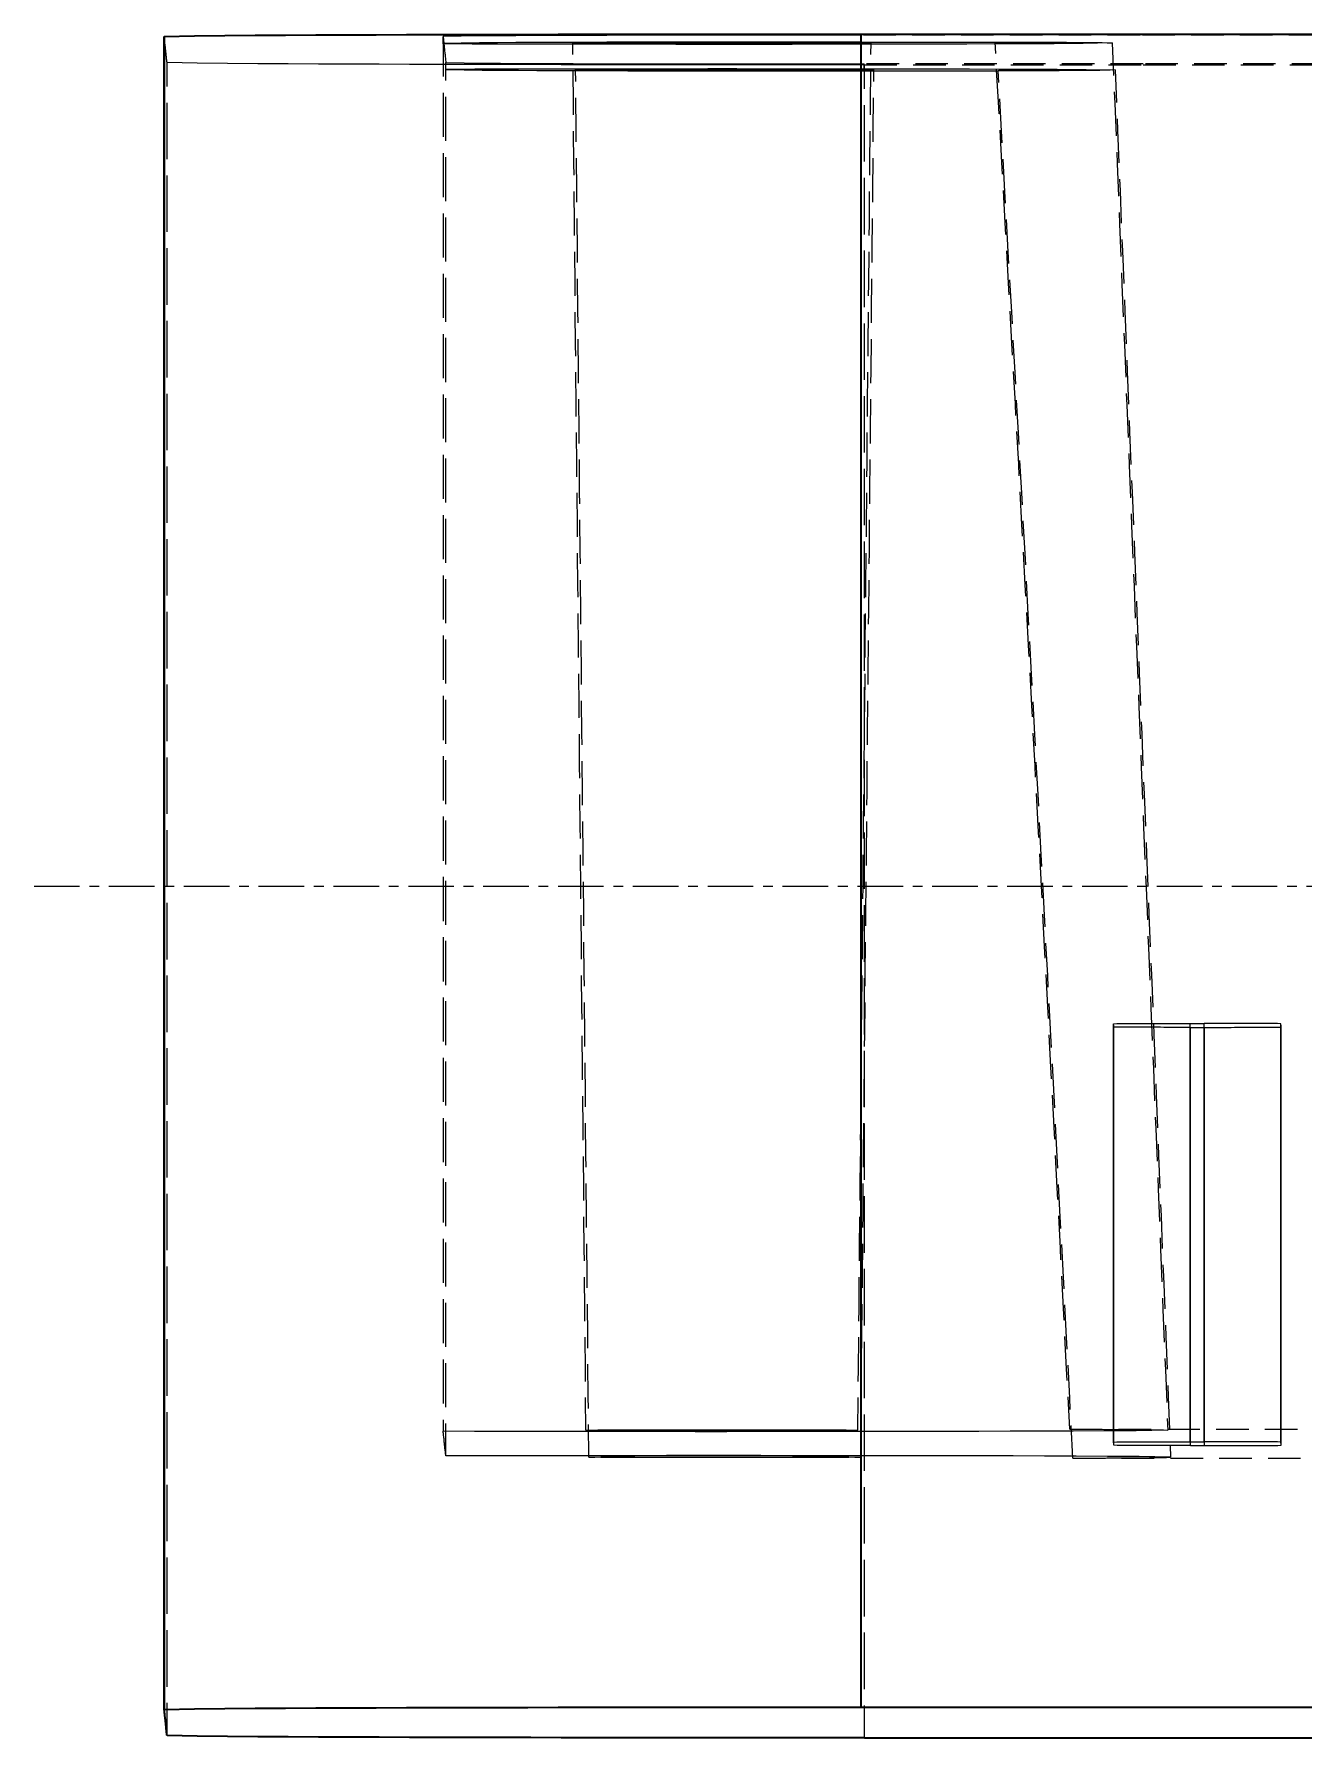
# Model space of a CAD drawing. Header units: millimetres. Extents: x 10 to 410, y 10 to 287.
# Drawn here: x 147 to 166.51, y 220.41 to 246.59 of the extents above; entities that cross this region are included whole.
import ezdxf

# ---------------------------------------------------------------- set-up
doc = ezdxf.new("R2010")
doc.units = ezdxf.units.MM
doc.linetypes.add('CENTER', pattern=[1.15, 0.7, -0.15, 0.15, -0.15])
doc.linetypes.add('DASHED', pattern=[0.75, 0.5, -0.25])
for name, color, linetype, lineweight in [('CENTER', 4, 'CENTER', 13), ('HIDDEN', 8, 'DASHED', 18), ('VISIBLE', 7, 'CONTINUOUS', 35)]:
    doc.layers.add(name, color=color, linetype=linetype, lineweight=lineweight)

msp = doc.modelspace()

# ---------------------------------------------------------------- linework, layer by layer
at = {"layer": 'CENTER'}
msp.add_line((147, 233.5), (271, 233.5), dxfattribs=at)
at = {"layer": 'HIDDEN'}
for points in [[(149.043, 246.152), (149.041, 246.17), (149.039, 246.187), (149.037, 246.205), (149.035, 246.222), (149.033, 246.239), (149.031, 246.257), (149.03, 246.274), (149.028, 246.292), (149.026, 246.309), (149.024, 246.326), (149.022, 246.344), (149.02, 246.361), (149.018, 246.379), (149.017, 246.396), (149.015, 246.413), (149.013, 246.431), (149.011, 246.448), (149.009, 246.466), (149.007, 246.483), (149.006, 246.5), (149.004, 246.518), (149.002, 246.535), (149, 246.553)], [(159.708, 246.575), (159.429, 246.575), (159.15, 246.575), (158.87, 246.575), (158.591, 246.574), (158.312, 246.574), (158.032, 246.574), (157.753, 246.574), (157.474, 246.573), (157.194, 246.573), (156.915, 246.573), (156.636, 246.572), (156.356, 246.572), (156.077, 246.571), (155.798, 246.57), (155.518, 246.569), (155.239, 246.569), (154.96, 246.568), (154.681, 246.566), (154.401, 246.565), (154.122, 246.564), (153.843, 246.562), (153.563, 246.559), (153.284, 246.553)], [(153.284, 246.553), (153.286, 246.535), (153.288, 246.518), (153.29, 246.5), (153.292, 246.483), (153.293, 246.466), (153.295, 246.448), (153.297, 246.431), (153.299, 246.413), (153.301, 246.396), (153.303, 246.379), (153.305, 246.361), (153.306, 246.344), (153.308, 246.326), (153.31, 246.309), (153.312, 246.292), (153.314, 246.274), (153.316, 246.257), (153.317, 246.239), (153.319, 246.222), (153.321, 246.205), (153.323, 246.187), (153.325, 246.17), (153.327, 246.152)], [(153.284, 246.553), (153.284, 246.553), (153.284, 246.553), (153.284, 246.553), (153.284, 246.553), (153.284, 246.553), (153.284, 246.553), (153.284, 246.553), (153.284, 246.553), (153.284, 246.553), (153.284, 246.553), (153.284, 246.553), (153.284, 246.553), (153.284, 246.553), (153.284, 246.553), (153.284, 246.553), (153.284, 246.553), (153.284, 246.553), (153.284, 246.553), (153.284, 246.553), (153.284, 246.553), (153.284, 246.553), (153.284, 246.553), (153.284, 246.553)], [(153.284, 246.553), (153.284, 246.548), (153.284, 246.543), (153.284, 246.539), (153.284, 246.534), (153.284, 246.529), (153.284, 246.525), (153.284, 246.52), (153.284, 246.515), (153.284, 246.511), (153.284, 246.506), (153.284, 246.501), (153.284, 246.497), (153.284, 246.492), (153.284, 246.487), (153.284, 246.483), (153.284, 246.478), (153.284, 246.473), (153.284, 246.469), (153.284, 246.464), (153.284, 246.459), (153.284, 246.455), (153.284, 246.45), (153.284, 246.445)], [(153.284, 246.445), (153.284, 246.45), (153.284, 246.455), (153.284, 246.459), (153.284, 246.464), (153.284, 246.469), (153.284, 246.473), (153.284, 246.478), (153.284, 246.483), (153.284, 246.487), (153.284, 246.492), (153.284, 246.497), (153.284, 246.501), (153.284, 246.506), (153.284, 246.511), (153.284, 246.515), (153.284, 246.52), (153.284, 246.525), (153.284, 246.529), (153.284, 246.534), (153.284, 246.539), (153.284, 246.543), (153.284, 246.548), (153.284, 246.553)], [(159.708, 246.468), (159.429, 246.468), (159.15, 246.468), (158.87, 246.468), (158.591, 246.467), (158.312, 246.467), (158.032, 246.467), (157.753, 246.467), (157.474, 246.466), (157.194, 246.466), (156.915, 246.465), (156.636, 246.465), (156.356, 246.464), (156.077, 246.464), (155.798, 246.463), (155.518, 246.462), (155.239, 246.461), (154.96, 246.46), (154.681, 246.459), (154.401, 246.458), (154.122, 246.456), (153.843, 246.455), (153.563, 246.452), (153.284, 246.445)], [(153.285, 246.438), (153.285, 246.439), (153.285, 246.439), (153.285, 246.439), (153.285, 246.44), (153.285, 246.44), (153.285, 246.44), (153.285, 246.441), (153.285, 246.441), (153.285, 246.441), (153.285, 246.441), (153.285, 246.442), (153.285, 246.442), (153.285, 246.442), (153.284, 246.443), (153.284, 246.443), (153.284, 246.443), (153.284, 246.444), (153.284, 246.444), (153.284, 246.444), (153.284, 246.445), (153.284, 246.445), (153.284, 246.445), (153.284, 246.445)], [(153.284, 246.445), (153.284, 246.445), (153.284, 246.445), (153.284, 246.445), (153.284, 246.445), (153.284, 246.445), (153.284, 246.445), (153.284, 246.445), (153.284, 246.445), (153.284, 246.445), (153.284, 246.445), (153.284, 246.445), (153.284, 246.445), (153.284, 246.445), (153.284, 246.445), (153.284, 246.445), (153.284, 246.445), (153.284, 246.445), (153.284, 246.445), (153.284, 246.445), (153.284, 246.445), (153.284, 246.445), (153.284, 246.445), (153.284, 246.445)], [(163.565, 246.453), (163.119, 246.445), (162.672, 246.442), (162.225, 246.44), (161.778, 246.438), (161.331, 246.437), (160.884, 246.436), (160.437, 246.435), (159.99, 246.434), (159.543, 246.433), (159.096, 246.433), (158.649, 246.432), (158.202, 246.432), (157.755, 246.432), (157.308, 246.432), (156.861, 246.432), (156.414, 246.433), (155.967, 246.433), (155.52, 246.433), (155.073, 246.434), (154.626, 246.435), (154.179, 246.436), (153.732, 246.437), (153.285, 246.438)], [(153.285, 246.438), (153.285, 245.511), (153.285, 244.585), (153.285, 243.658), (153.285, 242.731), (153.285, 241.804), (153.285, 240.877), (153.285, 239.95), (153.285, 239.023), (153.285, 238.097), (153.285, 237.17), (153.285, 236.243), (153.285, 235.316), (153.285, 234.389), (153.285, 233.462), (153.285, 232.535), (153.285, 231.609), (153.285, 230.682), (153.285, 229.755), (153.285, 228.828), (153.285, 227.901), (153.285, 226.974), (153.285, 226.047), (153.285, 225.121)], [(155.276, 246.453), (155.376, 246.455), (155.475, 246.456), (155.575, 246.457), (155.674, 246.457), (155.774, 246.458), (155.874, 246.458), (155.973, 246.459), (156.073, 246.459), (156.172, 246.459), (156.272, 246.459), (156.372, 246.46), (156.471, 246.46), (156.571, 246.46), (156.67, 246.46), (156.77, 246.46), (156.87, 246.46), (156.969, 246.461), (157.069, 246.461), (157.168, 246.461), (157.268, 246.461), (157.368, 246.461), (157.467, 246.461), (157.567, 246.461)], [(159.859, 246.453), (159.66, 246.45), (159.461, 246.448), (159.261, 246.448), (159.062, 246.447), (158.863, 246.446), (158.664, 246.446), (158.464, 246.446), (158.265, 246.445), (158.066, 246.445), (157.867, 246.445), (157.667, 246.445), (157.468, 246.445), (157.269, 246.445), (157.069, 246.445), (156.87, 246.445), (156.671, 246.446), (156.472, 246.446), (156.272, 246.446), (156.073, 246.447), (155.874, 246.448), (155.675, 246.448), (155.475, 246.45), (155.276, 246.453)], [(155.479, 225.139), (155.47, 226.066), (155.461, 226.992), (155.453, 227.919), (155.444, 228.846), (155.435, 229.773), (155.426, 230.699), (155.417, 231.626), (155.408, 232.553), (155.4, 233.479), (155.391, 234.406), (155.382, 235.333), (155.373, 236.259), (155.364, 237.186), (155.355, 238.113), (155.347, 239.039), (155.338, 239.966), (155.329, 240.893), (155.32, 241.819), (155.311, 242.746), (155.303, 243.673), (155.294, 244.6), (155.285, 245.526), (155.276, 246.453)], [(157.567, 246.461), (157.666, 246.461), (157.766, 246.461), (157.866, 246.461), (157.965, 246.461), (158.065, 246.461), (158.165, 246.461), (158.264, 246.46), (158.364, 246.46), (158.464, 246.46), (158.563, 246.46), (158.663, 246.46), (158.763, 246.46), (158.862, 246.459), (158.962, 246.459), (159.062, 246.459), (159.162, 246.459), (159.261, 246.458), (159.361, 246.458), (159.461, 246.457), (159.56, 246.457), (159.66, 246.456), (159.76, 246.455), (159.859, 246.453)], [(159.656, 225.139), (159.665, 226.066), (159.674, 226.992), (159.683, 227.919), (159.691, 228.846), (159.7, 229.773), (159.709, 230.699), (159.718, 231.626), (159.727, 232.553), (159.736, 233.479), (159.744, 234.406), (159.753, 235.333), (159.762, 236.259), (159.771, 237.186), (159.78, 238.113), (159.789, 239.039), (159.797, 239.966), (159.806, 240.893), (159.815, 241.819), (159.824, 242.746), (159.833, 243.673), (159.841, 244.6), (159.85, 245.526), (159.859, 246.453)], [(258.245, 246.575), (253.96, 246.575), (249.676, 246.575), (245.392, 246.575), (241.108, 246.575), (236.824, 246.575), (232.539, 246.575), (228.255, 246.575), (223.971, 246.575), (219.687, 246.575), (215.403, 246.575), (211.118, 246.575), (206.834, 246.575), (202.55, 246.575), (198.266, 246.575), (193.982, 246.575), (189.697, 246.575), (185.413, 246.575), (181.129, 246.575), (176.845, 246.575), (172.561, 246.575), (168.277, 246.575), (163.992, 246.575), (159.708, 246.575)], [(159.708, 246.468), (159.708, 246.472), (159.708, 246.477), (159.708, 246.482), (159.708, 246.486), (159.708, 246.491), (159.708, 246.496), (159.708, 246.5), (159.708, 246.505), (159.708, 246.51), (159.708, 246.514), (159.708, 246.519), (159.708, 246.524), (159.708, 246.528), (159.708, 246.533), (159.708, 246.538), (159.708, 246.542), (159.708, 246.547), (159.708, 246.552), (159.708, 246.556), (159.708, 246.561), (159.708, 246.565), (159.708, 246.57), (159.708, 246.575)], [(159.708, 246.468), (159.797, 246.468), (159.887, 246.468), (159.976, 246.468), (160.066, 246.468), (160.155, 246.468), (160.244, 246.468), (160.334, 246.468), (160.423, 246.468), (160.512, 246.468), (160.602, 246.468), (160.691, 246.468), (160.781, 246.468), (160.87, 246.468), (160.959, 246.468), (161.049, 246.468), (161.138, 246.468), (161.227, 246.468), (161.317, 246.468), (161.406, 246.468), (161.496, 246.468), (161.585, 246.468), (161.674, 246.468), (161.764, 246.468)], [(161.764, 246.468), (161.842, 246.467), (161.92, 246.467), (161.999, 246.467), (162.077, 246.467), (162.155, 246.466), (162.234, 246.466), (162.312, 246.466), (162.39, 246.465), (162.469, 246.465), (162.547, 246.464), (162.625, 246.464), (162.704, 246.464), (162.782, 246.463), (162.861, 246.463), (162.939, 246.462), (163.017, 246.462), (163.096, 246.461), (163.174, 246.46), (163.252, 246.459), (163.331, 246.459), (163.409, 246.458), (163.487, 246.456), (163.565, 246.453)], [(162.911, 225.154), (162.864, 226.081), (162.816, 227.008), (162.768, 227.934), (162.72, 228.861), (162.672, 229.788), (162.623, 230.715), (162.575, 231.641), (162.526, 232.568), (162.477, 233.495), (162.427, 234.422), (162.378, 235.348), (162.328, 236.275), (162.278, 237.202), (162.228, 238.128), (162.177, 239.055), (162.127, 239.982), (162.076, 240.908), (162.024, 241.835), (161.973, 242.761), (161.921, 243.688), (161.869, 244.615), (161.816, 245.541), (161.764, 246.468)], [(163.565, 246.453), (163.603, 245.526), (163.64, 244.6), (163.677, 243.673), (163.714, 242.746), (163.751, 241.819), (163.788, 240.893), (163.825, 239.966), (163.862, 239.039), (163.899, 238.113), (163.936, 237.186), (163.973, 236.259), (164.01, 235.333), (164.047, 234.406), (164.084, 233.479), (164.121, 232.553), (164.159, 231.626), (164.196, 230.699), (164.233, 229.773), (164.27, 228.846), (164.307, 227.919), (164.344, 226.992), (164.381, 226.066), (164.418, 225.139)], [(159.757, 246.115), (159.291, 246.115), (158.825, 246.115), (158.359, 246.116), (157.894, 246.116), (157.428, 246.116), (156.962, 246.117), (156.496, 246.117), (156.03, 246.118), (155.564, 246.118), (155.098, 246.119), (154.633, 246.12), (154.167, 246.121), (153.701, 246.122), (153.235, 246.123), (152.769, 246.124), (152.303, 246.126), (151.837, 246.127), (151.372, 246.129), (150.906, 246.131), (150.44, 246.134), (149.974, 246.137), (149.508, 246.142), (149.043, 246.152)], [(149.043, 220.447), (149.043, 221.565), (149.043, 222.683), (149.043, 223.8), (149.043, 224.918), (149.043, 226.035), (149.043, 227.153), (149.043, 228.271), (149.043, 229.388), (149.043, 230.506), (149.043, 231.623), (149.043, 232.741), (149.043, 233.859), (149.043, 234.976), (149.043, 236.094), (149.043, 237.211), (149.043, 238.329), (149.043, 239.447), (149.043, 240.564), (149.043, 241.682), (149.043, 242.799), (149.043, 243.917), (149.043, 245.035), (149.043, 246.152)], [(153.327, 246.152), (153.606, 246.146), (153.886, 246.143), (154.165, 246.141), (154.445, 246.14), (154.724, 246.138), (155.004, 246.137), (155.283, 246.136), (155.563, 246.135), (155.842, 246.135), (156.122, 246.134), (156.401, 246.133), (156.681, 246.133), (156.96, 246.132), (157.24, 246.132), (157.519, 246.131), (157.799, 246.131), (158.078, 246.131), (158.358, 246.131), (158.637, 246.13), (158.917, 246.13), (159.196, 246.13), (159.476, 246.13), (159.755, 246.13)], [(153.327, 246.045), (153.327, 246.05), (153.327, 246.055), (153.327, 246.059), (153.327, 246.064), (153.327, 246.068), (153.327, 246.073), (153.327, 246.078), (153.327, 246.082), (153.327, 246.087), (153.327, 246.092), (153.327, 246.096), (153.327, 246.101), (153.327, 246.106), (153.327, 246.11), (153.327, 246.115), (153.327, 246.12), (153.327, 246.124), (153.327, 246.129), (153.327, 246.134), (153.327, 246.138), (153.327, 246.143), (153.327, 246.148), (153.327, 246.152)], [(258.292, 246.13), (254.008, 246.13), (249.723, 246.13), (245.439, 246.13), (241.155, 246.13), (236.871, 246.13), (232.587, 246.13), (228.303, 246.13), (224.018, 246.13), (219.734, 246.13), (215.45, 246.13), (211.166, 246.13), (206.882, 246.13), (202.597, 246.13), (198.313, 246.13), (194.029, 246.13), (189.745, 246.13), (185.461, 246.13), (181.176, 246.13), (176.892, 246.13), (172.608, 246.13), (168.324, 246.13), (164.04, 246.13), (159.755, 246.13)], [(159.755, 246.023), (159.755, 246.028), (159.755, 246.032), (159.755, 246.037), (159.755, 246.042), (159.755, 246.046), (159.755, 246.051), (159.755, 246.056), (159.755, 246.06), (159.755, 246.065), (159.755, 246.07), (159.755, 246.074), (159.755, 246.079), (159.755, 246.084), (159.755, 246.088), (159.755, 246.093), (159.755, 246.097), (159.755, 246.102), (159.755, 246.107), (159.755, 246.111), (159.755, 246.116), (159.755, 246.121), (159.755, 246.125), (159.755, 246.13)], [(159.757, 246.115), (164.041, 246.115), (168.325, 246.115), (172.61, 246.115), (176.894, 246.115), (181.178, 246.115), (185.462, 246.115), (189.746, 246.115), (194.031, 246.115), (198.315, 246.115), (202.599, 246.115), (206.883, 246.115), (211.167, 246.115), (215.452, 246.115), (219.736, 246.115), (224.02, 246.115), (228.304, 246.115), (232.588, 246.115), (236.872, 246.115), (241.157, 246.115), (245.441, 246.115), (249.725, 246.115), (254.009, 246.115), (258.293, 246.115)], [(159.757, 220.41), (159.757, 221.528), (159.757, 222.645), (159.757, 223.763), (159.757, 224.881), (159.757, 225.998), (159.757, 227.116), (159.757, 228.234), (159.757, 229.351), (159.757, 230.469), (159.757, 231.586), (159.757, 232.704), (159.757, 233.822), (159.757, 234.939), (159.757, 236.057), (159.757, 237.174), (159.757, 238.292), (159.757, 239.41), (159.757, 240.527), (159.757, 241.645), (159.757, 242.762), (159.757, 243.88), (159.757, 244.998), (159.757, 246.115)], [(153.326, 246.052), (153.773, 246.054), (154.22, 246.055), (154.667, 246.056), (155.114, 246.057), (155.562, 246.057), (156.009, 246.058), (156.456, 246.058), (156.903, 246.058), (157.35, 246.059), (157.797, 246.059), (158.244, 246.058), (158.691, 246.058), (159.139, 246.058), (159.586, 246.057), (160.033, 246.057), (160.48, 246.056), (160.927, 246.055), (161.374, 246.054), (161.821, 246.053), (162.268, 246.051), (162.716, 246.049), (163.163, 246.046), (163.61, 246.038)], [(153.326, 224.743), (153.326, 225.669), (153.326, 226.596), (153.326, 227.522), (153.326, 228.449), (153.326, 229.375), (153.326, 230.302), (153.326, 231.228), (153.326, 232.155), (153.326, 233.081), (153.326, 234.008), (153.326, 234.934), (153.326, 235.861), (153.326, 236.787), (153.326, 237.714), (153.326, 238.64), (153.326, 239.567), (153.326, 240.493), (153.326, 241.42), (153.326, 242.346), (153.326, 243.273), (153.326, 244.199), (153.326, 245.126), (153.326, 246.052)], [(153.327, 246.045), (153.327, 246.046), (153.327, 246.046), (153.327, 246.046), (153.327, 246.046), (153.327, 246.047), (153.327, 246.047), (153.327, 246.047), (153.326, 246.048), (153.326, 246.048), (153.326, 246.048), (153.326, 246.049), (153.326, 246.049), (153.326, 246.049), (153.326, 246.05), (153.326, 246.05), (153.326, 246.05), (153.326, 246.05), (153.326, 246.051), (153.326, 246.051), (153.326, 246.051), (153.326, 246.052), (153.326, 246.052), (153.326, 246.052)], [(153.327, 246.045), (153.606, 246.039), (153.886, 246.036), (154.165, 246.034), (154.445, 246.033), (154.724, 246.031), (155.004, 246.03), (155.283, 246.029), (155.563, 246.028), (155.842, 246.028), (156.122, 246.027), (156.401, 246.026), (156.681, 246.026), (156.96, 246.025), (157.24, 246.025), (157.519, 246.024), (157.799, 246.024), (158.078, 246.024), (158.358, 246.024), (158.637, 246.023), (158.917, 246.023), (159.196, 246.023), (159.476, 246.023), (159.755, 246.023)], [(155.32, 246.038), (155.42, 246.04), (155.519, 246.041), (155.619, 246.042), (155.719, 246.042), (155.818, 246.043), (155.918, 246.043), (156.017, 246.044), (156.117, 246.044), (156.216, 246.044), (156.316, 246.044), (156.416, 246.045), (156.515, 246.045), (156.615, 246.045), (156.714, 246.045), (156.814, 246.045), (156.914, 246.045), (157.013, 246.045), (157.113, 246.046), (157.212, 246.046), (157.312, 246.046), (157.412, 246.046), (157.511, 246.046), (157.611, 246.046)], [(159.903, 246.038), (159.704, 246.035), (159.505, 246.033), (159.306, 246.032), (159.106, 246.032), (158.907, 246.031), (158.708, 246.031), (158.508, 246.031), (158.309, 246.03), (158.11, 246.03), (157.911, 246.03), (157.711, 246.03), (157.512, 246.03), (157.313, 246.03), (157.114, 246.03), (156.914, 246.03), (156.715, 246.031), (156.516, 246.031), (156.316, 246.031), (156.117, 246.032), (155.918, 246.032), (155.719, 246.033), (155.519, 246.035), (155.32, 246.038)], [(155.523, 224.724), (155.514, 225.651), (155.506, 226.577), (155.497, 227.504), (155.488, 228.431), (155.479, 229.357), (155.47, 230.284), (155.461, 231.211), (155.453, 232.138), (155.444, 233.064), (155.435, 233.991), (155.426, 234.918), (155.417, 235.844), (155.408, 236.771), (155.4, 237.698), (155.391, 238.624), (155.382, 239.551), (155.373, 240.478), (155.364, 241.404), (155.355, 242.331), (155.347, 243.258), (155.338, 244.184), (155.329, 245.111), (155.32, 246.038)], [(157.611, 246.046), (157.711, 246.046), (157.81, 246.046), (157.91, 246.046), (158.01, 246.046), (158.109, 246.046), (158.209, 246.045), (158.309, 246.045), (158.408, 246.045), (158.508, 246.045), (158.608, 246.045), (158.707, 246.045), (158.807, 246.045), (158.907, 246.044), (159.006, 246.044), (159.106, 246.044), (159.206, 246.044), (159.305, 246.043), (159.405, 246.043), (159.505, 246.042), (159.604, 246.042), (159.704, 246.041), (159.804, 246.04), (159.903, 246.038)], [(159.7, 224.724), (159.709, 225.651), (159.718, 226.577), (159.727, 227.504), (159.736, 228.431), (159.744, 229.357), (159.753, 230.284), (159.762, 231.211), (159.771, 232.138), (159.78, 233.064), (159.789, 233.991), (159.797, 234.918), (159.806, 235.844), (159.815, 236.771), (159.824, 237.698), (159.833, 238.624), (159.841, 239.551), (159.85, 240.478), (159.859, 241.404), (159.868, 242.331), (159.877, 243.258), (159.886, 244.184), (159.894, 245.111), (159.903, 246.038)], [(159.755, 246.023), (159.845, 246.023), (159.934, 246.023), (160.024, 246.023), (160.113, 246.023), (160.202, 246.023), (160.292, 246.023), (160.381, 246.023), (160.47, 246.023), (160.56, 246.023), (160.649, 246.023), (160.738, 246.023), (160.828, 246.023), (160.917, 246.023), (161.007, 246.023), (161.096, 246.023), (161.185, 246.023), (161.275, 246.023), (161.364, 246.023), (161.453, 246.023), (161.543, 246.023), (161.632, 246.023), (161.722, 246.023), (161.811, 246.023)], [(163.61, 246.038), (163.532, 246.034), (163.453, 246.033), (163.375, 246.032), (163.297, 246.031), (163.219, 246.03), (163.141, 246.03), (163.062, 246.029), (162.984, 246.029), (162.906, 246.028), (162.828, 246.028), (162.749, 246.027), (162.671, 246.027), (162.593, 246.026), (162.515, 246.026), (162.437, 246.025), (162.358, 246.025), (162.28, 246.025), (162.202, 246.024), (162.124, 246.024), (162.046, 246.024), (161.967, 246.024), (161.889, 246.023), (161.811, 246.023)], [(162.959, 224.709), (162.911, 225.636), (162.863, 226.563), (162.815, 227.49), (162.767, 228.416), (162.719, 229.343), (162.671, 230.27), (162.622, 231.197), (162.573, 232.123), (162.524, 233.05), (162.475, 233.977), (162.425, 234.904), (162.375, 235.83), (162.325, 236.757), (162.275, 237.684), (162.225, 238.61), (162.174, 239.537), (162.123, 240.464), (162.072, 241.39), (162.02, 242.317), (161.968, 243.243), (161.916, 244.17), (161.864, 245.096), (161.811, 246.023)], [(163.61, 246.038), (163.647, 245.111), (163.684, 244.184), (163.721, 243.258), (163.758, 242.331), (163.795, 241.404), (163.832, 240.478), (163.869, 239.551), (163.906, 238.624), (163.943, 237.698), (163.98, 236.771), (164.017, 235.844), (164.054, 234.918), (164.091, 233.991), (164.129, 233.064), (164.166, 232.138), (164.203, 231.211), (164.24, 230.284), (164.277, 229.357), (164.314, 228.431), (164.351, 227.504), (164.388, 226.577), (164.425, 225.651), (164.462, 224.724)], [(163.585, 231.383), (163.636, 231.385), (163.687, 231.385), (163.738, 231.385), (163.79, 231.386), (163.841, 231.386), (163.892, 231.386), (163.943, 231.386), (163.994, 231.387), (164.046, 231.387), (164.097, 231.387), (164.148, 231.387), (164.199, 231.387), (164.25, 231.387), (164.302, 231.387), (164.353, 231.387), (164.404, 231.387), (164.455, 231.387), (164.507, 231.387), (164.558, 231.387), (164.609, 231.387), (164.66, 231.387), (164.711, 231.388), (164.763, 231.388)], [(163.59, 231.332), (163.59, 231.335), (163.59, 231.337), (163.59, 231.339), (163.589, 231.341), (163.589, 231.343), (163.589, 231.346), (163.589, 231.348), (163.588, 231.35), (163.588, 231.352), (163.588, 231.355), (163.588, 231.357), (163.587, 231.359), (163.587, 231.361), (163.587, 231.363), (163.587, 231.366), (163.586, 231.368), (163.586, 231.37), (163.586, 231.372), (163.586, 231.375), (163.586, 231.377), (163.585, 231.379), (163.585, 231.381), (163.585, 231.383)], [(163.585, 231.383), (163.585, 231.383), (163.585, 231.383), (163.585, 231.383), (163.585, 231.383), (163.585, 231.383), (163.585, 231.383), (163.585, 231.383), (163.585, 231.383), (163.585, 231.383), (163.585, 231.383), (163.585, 231.383), (163.585, 231.383), (163.585, 231.383), (163.585, 231.383), (163.585, 231.383), (163.585, 231.383), (163.585, 231.383), (163.585, 231.383), (163.585, 231.383), (163.585, 231.383), (163.585, 231.383), (163.585, 231.383), (163.585, 231.383)], [(163.585, 224.957), (163.585, 225.237), (163.585, 225.516), (163.585, 225.795), (163.585, 226.075), (163.585, 226.354), (163.585, 226.634), (163.585, 226.913), (163.585, 227.192), (163.585, 227.472), (163.585, 227.751), (163.585, 228.031), (163.585, 228.31), (163.585, 228.589), (163.585, 228.869), (163.585, 229.148), (163.585, 229.428), (163.585, 229.707), (163.585, 229.986), (163.585, 230.266), (163.585, 230.545), (163.585, 230.825), (163.585, 231.104), (163.585, 231.383)], [(163.585, 224.957), (163.585, 225.237), (163.585, 225.516), (163.585, 225.795), (163.585, 226.075), (163.585, 226.354), (163.585, 226.634), (163.585, 226.913), (163.585, 227.192), (163.585, 227.472), (163.585, 227.751), (163.585, 228.031), (163.585, 228.31), (163.585, 228.589), (163.585, 228.869), (163.585, 229.148), (163.585, 229.428), (163.585, 229.707), (163.585, 229.986), (163.585, 230.266), (163.585, 230.545), (163.585, 230.825), (163.585, 231.104), (163.585, 231.383)], [(164.769, 231.328), (164.718, 231.328), (164.666, 231.328), (164.615, 231.328), (164.564, 231.328), (164.513, 231.328), (164.461, 231.328), (164.41, 231.328), (164.359, 231.328), (164.308, 231.329), (164.256, 231.329), (164.205, 231.329), (164.154, 231.329), (164.103, 231.329), (164.051, 231.329), (164, 231.329), (163.949, 231.329), (163.898, 231.33), (163.846, 231.33), (163.795, 231.33), (163.744, 231.33), (163.693, 231.331), (163.641, 231.331), (163.59, 231.332)], [(163.59, 224.906), (163.59, 225.185), (163.59, 225.465), (163.59, 225.744), (163.59, 226.024), (163.59, 226.303), (163.59, 226.582), (163.59, 226.862), (163.59, 227.141), (163.59, 227.421), (163.59, 227.7), (163.59, 227.979), (163.59, 228.259), (163.59, 228.538), (163.59, 228.818), (163.59, 229.097), (163.59, 229.376), (163.59, 229.656), (163.59, 229.935), (163.59, 230.215), (163.59, 230.494), (163.59, 230.773), (163.59, 231.053), (163.59, 231.332)], [(164.763, 231.388), (164.772, 231.388), (164.781, 231.388), (164.79, 231.388), (164.8, 231.388), (164.809, 231.388), (164.818, 231.388), (164.828, 231.388), (164.837, 231.388), (164.846, 231.388), (164.856, 231.388), (164.865, 231.388), (164.874, 231.388), (164.884, 231.388), (164.893, 231.388), (164.902, 231.388), (164.912, 231.388), (164.921, 231.388), (164.93, 231.388), (164.939, 231.388), (164.949, 231.388), (164.958, 231.388), (164.967, 231.388), (164.977, 231.388)], [(164.763, 224.961), (164.763, 225.241), (164.763, 225.52), (164.763, 225.799), (164.763, 226.079), (164.763, 226.358), (164.763, 226.638), (164.763, 226.917), (164.763, 227.196), (164.763, 227.476), (164.763, 227.755), (164.763, 228.035), (164.763, 228.314), (164.763, 228.593), (164.763, 228.873), (164.763, 229.152), (164.763, 229.432), (164.763, 229.711), (164.763, 229.99), (164.763, 230.27), (164.763, 230.549), (164.763, 230.829), (164.763, 231.108), (164.763, 231.388)], [(164.769, 231.328), (164.778, 231.328), (164.787, 231.328), (164.797, 231.328), (164.806, 231.328), (164.815, 231.328), (164.825, 231.328), (164.834, 231.328), (164.843, 231.328), (164.853, 231.328), (164.862, 231.328), (164.871, 231.328), (164.881, 231.328), (164.89, 231.328), (164.899, 231.328), (164.909, 231.328), (164.918, 231.328), (164.927, 231.328), (164.936, 231.328), (164.946, 231.328), (164.955, 231.328), (164.964, 231.328), (164.974, 231.328), (164.983, 231.328)], [(164.769, 224.902), (164.769, 225.181), (164.769, 225.461), (164.769, 225.74), (164.769, 226.02), (164.769, 226.299), (164.769, 226.578), (164.769, 226.858), (164.769, 227.137), (164.769, 227.417), (164.769, 227.696), (164.769, 227.975), (164.769, 228.255), (164.769, 228.534), (164.769, 228.814), (164.769, 229.093), (164.769, 229.372), (164.769, 229.652), (164.769, 229.931), (164.769, 230.211), (164.769, 230.49), (164.769, 230.769), (164.769, 231.049), (164.769, 231.328)], [(166.155, 231.383), (166.104, 231.385), (166.053, 231.385), (166.002, 231.385), (165.95, 231.386), (165.899, 231.386), (165.848, 231.386), (165.797, 231.386), (165.745, 231.387), (165.694, 231.387), (165.643, 231.387), (165.592, 231.387), (165.54, 231.387), (165.489, 231.387), (165.438, 231.387), (165.387, 231.387), (165.335, 231.387), (165.284, 231.387), (165.233, 231.387), (165.182, 231.387), (165.13, 231.387), (165.079, 231.387), (165.028, 231.388), (164.977, 231.388)], [(164.977, 224.961), (164.977, 225.241), (164.977, 225.52), (164.977, 225.799), (164.977, 226.079), (164.977, 226.358), (164.977, 226.638), (164.977, 226.917), (164.977, 227.196), (164.977, 227.476), (164.977, 227.755), (164.977, 228.035), (164.977, 228.314), (164.977, 228.593), (164.977, 228.873), (164.977, 229.152), (164.977, 229.432), (164.977, 229.711), (164.977, 229.99), (164.977, 230.27), (164.977, 230.549), (164.977, 230.829), (164.977, 231.108), (164.977, 231.388)], [(164.983, 231.328), (165.034, 231.328), (165.085, 231.328), (165.137, 231.328), (165.188, 231.328), (165.239, 231.328), (165.29, 231.328), (165.341, 231.328), (165.393, 231.328), (165.444, 231.329), (165.495, 231.329), (165.546, 231.329), (165.598, 231.329), (165.649, 231.329), (165.7, 231.329), (165.751, 231.329), (165.802, 231.329), (165.854, 231.33), (165.905, 231.33), (165.956, 231.33), (166.007, 231.33), (166.058, 231.331), (166.11, 231.331), (166.161, 231.332)], [(164.983, 224.902), (164.983, 225.181), (164.983, 225.461), (164.983, 225.74), (164.983, 226.02), (164.983, 226.299), (164.983, 226.578), (164.983, 226.858), (164.983, 227.137), (164.983, 227.417), (164.983, 227.696), (164.983, 227.975), (164.983, 228.255), (164.983, 228.534), (164.983, 228.814), (164.983, 229.093), (164.983, 229.372), (164.983, 229.652), (164.983, 229.931), (164.983, 230.211), (164.983, 230.49), (164.983, 230.769), (164.983, 231.049), (164.983, 231.328)], [(166.161, 231.332), (166.161, 231.335), (166.16, 231.337), (166.16, 231.339), (166.16, 231.341), (166.16, 231.343), (166.159, 231.346), (166.159, 231.348), (166.159, 231.35), (166.159, 231.352), (166.158, 231.355), (166.158, 231.357), (166.158, 231.359), (166.158, 231.361), (166.157, 231.363), (166.157, 231.366), (166.157, 231.368), (166.157, 231.37), (166.157, 231.372), (166.156, 231.375), (166.156, 231.377), (166.156, 231.379), (166.156, 231.381), (166.155, 231.383)], [(166.155, 224.957), (166.155, 225.237), (166.155, 225.516), (166.155, 225.795), (166.155, 226.075), (166.155, 226.354), (166.155, 226.634), (166.155, 226.913), (166.155, 227.192), (166.155, 227.472), (166.155, 227.751), (166.155, 228.031), (166.155, 228.31), (166.155, 228.589), (166.155, 228.869), (166.155, 229.148), (166.155, 229.428), (166.155, 229.707), (166.155, 229.986), (166.155, 230.266), (166.155, 230.545), (166.155, 230.825), (166.155, 231.104), (166.155, 231.383)], [(166.161, 231.332), (166.161, 231.332), (166.161, 231.332), (166.161, 231.332), (166.161, 231.332), (166.161, 231.332), (166.161, 231.332), (166.161, 231.332), (166.161, 231.332), (166.161, 231.332), (166.161, 231.332), (166.161, 231.332), (166.161, 231.332), (166.161, 231.332), (166.161, 231.332), (166.161, 231.332), (166.161, 231.332), (166.161, 231.332), (166.161, 231.332), (166.161, 231.332), (166.161, 231.332), (166.161, 231.332), (166.161, 231.332), (166.161, 231.332)], [(166.161, 224.906), (166.161, 225.185), (166.161, 225.465), (166.161, 225.744), (166.161, 226.024), (166.161, 226.303), (166.161, 226.582), (166.161, 226.862), (166.161, 227.141), (166.161, 227.421), (166.161, 227.7), (166.161, 227.979), (166.161, 228.259), (166.161, 228.538), (166.161, 228.818), (166.161, 229.097), (166.161, 229.376), (166.161, 229.656), (166.161, 229.935), (166.161, 230.215), (166.161, 230.494), (166.161, 230.773), (166.161, 231.053), (166.161, 231.332)], [(166.161, 224.906), (166.161, 225.185), (166.161, 225.465), (166.161, 225.744), (166.161, 226.024), (166.161, 226.303), (166.161, 226.582), (166.161, 226.862), (166.161, 227.141), (166.161, 227.421), (166.161, 227.7), (166.161, 227.979), (166.161, 228.259), (166.161, 228.538), (166.161, 228.818), (166.161, 229.097), (166.161, 229.376), (166.161, 229.656), (166.161, 229.935), (166.161, 230.215), (166.161, 230.494), (166.161, 230.773), (166.161, 231.053), (166.161, 231.332)], [(155.479, 225.139), (155.57, 225.141), (155.661, 225.142), (155.751, 225.143), (155.842, 225.143), (155.933, 225.144), (156.024, 225.144), (156.114, 225.144), (156.205, 225.145), (156.296, 225.145), (156.387, 225.145), (156.478, 225.145), (156.568, 225.145), (156.659, 225.146), (156.75, 225.146), (156.841, 225.146), (156.931, 225.146), (157.022, 225.146), (157.113, 225.146), (157.204, 225.146), (157.295, 225.146), (157.385, 225.146), (157.476, 225.146), (157.567, 225.146)], [(157.567, 225.146), (157.658, 225.146), (157.749, 225.146), (157.839, 225.146), (157.93, 225.146), (158.021, 225.146), (158.112, 225.146), (158.203, 225.146), (158.294, 225.146), (158.384, 225.146), (158.475, 225.146), (158.566, 225.145), (158.657, 225.145), (158.748, 225.145), (158.839, 225.145), (158.929, 225.145), (159.02, 225.144), (159.111, 225.144), (159.202, 225.144), (159.293, 225.143), (159.384, 225.143), (159.475, 225.142), (159.565, 225.141), (159.656, 225.139)], [(162.911, 225.154), (162.977, 225.154), (163.043, 225.153), (163.108, 225.153), (163.174, 225.153), (163.239, 225.152), (163.305, 225.152), (163.37, 225.152), (163.436, 225.151), (163.501, 225.151), (163.567, 225.151), (163.632, 225.15), (163.698, 225.15), (163.763, 225.149), (163.829, 225.149), (163.894, 225.148), (163.96, 225.148), (164.025, 225.147), (164.091, 225.146), (164.156, 225.146), (164.222, 225.145), (164.287, 225.144), (164.353, 225.142), (164.418, 225.139)], [(162.911, 225.154), (167.056, 225.154), (171.201, 225.154), (175.346, 225.154), (179.491, 225.154), (183.636, 225.154), (187.781, 225.154), (191.926, 225.154), (196.071, 225.154), (200.216, 225.154), (204.361, 225.154), (208.506, 225.154), (212.651, 225.154), (216.795, 225.154), (220.94, 225.154), (225.085, 225.154), (229.23, 225.154), (233.375, 225.154), (237.52, 225.154), (241.665, 225.154), (245.81, 225.154), (249.955, 225.154), (254.1, 225.154), (258.245, 225.154)], [(164.418, 225.139), (163.934, 225.13), (163.45, 225.127), (162.966, 225.125), (162.482, 225.123), (161.998, 225.121), (161.514, 225.12), (161.03, 225.119), (160.546, 225.118), (160.062, 225.117), (159.578, 225.116), (159.094, 225.116), (158.61, 225.116), (158.126, 225.116), (157.642, 225.115), (157.158, 225.115), (156.674, 225.116), (156.19, 225.116), (155.706, 225.116), (155.222, 225.117), (154.737, 225.118), (154.253, 225.118), (153.769, 225.119), (153.285, 225.121)], [(153.326, 224.743), (153.324, 224.759), (153.322, 224.775), (153.32, 224.792), (153.319, 224.808), (153.317, 224.825), (153.315, 224.841), (153.313, 224.858), (153.312, 224.874), (153.31, 224.89), (153.308, 224.907), (153.306, 224.923), (153.305, 224.94), (153.303, 224.956), (153.301, 224.973), (153.299, 224.989), (153.298, 225.006), (153.296, 225.022), (153.294, 225.038), (153.292, 225.055), (153.291, 225.071), (153.289, 225.088), (153.287, 225.104), (153.285, 225.121)], [(159.656, 225.139), (159.475, 225.136), (159.293, 225.135), (159.111, 225.134), (158.93, 225.134), (158.748, 225.133), (158.567, 225.133), (158.385, 225.132), (158.203, 225.132), (158.022, 225.132), (157.84, 225.132), (157.658, 225.132), (157.477, 225.132), (157.295, 225.132), (157.114, 225.132), (156.932, 225.132), (156.75, 225.132), (156.569, 225.133), (156.387, 225.133), (156.205, 225.134), (156.024, 225.134), (155.842, 225.135), (155.661, 225.136), (155.479, 225.139)], [(163.585, 224.957), (163.636, 224.958), (163.687, 224.959), (163.738, 224.959), (163.79, 224.959), (163.841, 224.96), (163.892, 224.96), (163.943, 224.96), (163.994, 224.96), (164.046, 224.96), (164.097, 224.961), (164.148, 224.961), (164.199, 224.961), (164.25, 224.961), (164.302, 224.961), (164.353, 224.961), (164.404, 224.961), (164.455, 224.961), (164.507, 224.961), (164.558, 224.961), (164.609, 224.961), (164.66, 224.961), (164.711, 224.961), (164.763, 224.961)], [(163.59, 224.906), (163.59, 224.908), (163.59, 224.91), (163.59, 224.913), (163.589, 224.915), (163.589, 224.917), (163.589, 224.919), (163.589, 224.922), (163.588, 224.924), (163.588, 224.926), (163.588, 224.928), (163.588, 224.93), (163.587, 224.933), (163.587, 224.935), (163.587, 224.937), (163.587, 224.939), (163.586, 224.942), (163.586, 224.944), (163.586, 224.946), (163.586, 224.948), (163.586, 224.951), (163.585, 224.953), (163.585, 224.955), (163.585, 224.957)], [(163.585, 224.957), (163.585, 224.957), (163.585, 224.957), (163.585, 224.957), (163.585, 224.957), (163.585, 224.957), (163.585, 224.957), (163.585, 224.957), (163.585, 224.957), (163.585, 224.957), (163.585, 224.957), (163.585, 224.957), (163.585, 224.957), (163.585, 224.957), (163.585, 224.957), (163.585, 224.957), (163.585, 224.957), (163.585, 224.957), (163.585, 224.957), (163.585, 224.957), (163.585, 224.957), (163.585, 224.957), (163.585, 224.957), (163.585, 224.957)], [(164.769, 224.902), (164.718, 224.902), (164.666, 224.902), (164.615, 224.902), (164.564, 224.902), (164.513, 224.902), (164.461, 224.902), (164.41, 224.902), (164.359, 224.902), (164.308, 224.902), (164.256, 224.902), (164.205, 224.902), (164.154, 224.903), (164.103, 224.903), (164.051, 224.903), (164, 224.903), (163.949, 224.903), (163.898, 224.903), (163.846, 224.903), (163.795, 224.904), (163.744, 224.904), (163.693, 224.904), (163.641, 224.905), (163.59, 224.906)], [(164.763, 224.961), (164.772, 224.961), (164.781, 224.961), (164.79, 224.961), (164.8, 224.961), (164.809, 224.961), (164.818, 224.961), (164.828, 224.961), (164.837, 224.961), (164.846, 224.961), (164.856, 224.961), (164.865, 224.961), (164.874, 224.961), (164.884, 224.961), (164.893, 224.961), (164.902, 224.961), (164.912, 224.961), (164.921, 224.961), (164.93, 224.961), (164.939, 224.961), (164.949, 224.961), (164.958, 224.961), (164.967, 224.961), (164.977, 224.961)], [(164.769, 224.902), (164.778, 224.902), (164.787, 224.902), (164.797, 224.902), (164.806, 224.902), (164.815, 224.902), (164.825, 224.902), (164.834, 224.902), (164.843, 224.902), (164.853, 224.902), (164.862, 224.902), (164.871, 224.902), (164.881, 224.902), (164.89, 224.902), (164.899, 224.902), (164.909, 224.902), (164.918, 224.902), (164.927, 224.902), (164.936, 224.902), (164.946, 224.902), (164.955, 224.902), (164.964, 224.902), (164.974, 224.902), (164.983, 224.902)], [(166.155, 224.957), (166.104, 224.958), (166.053, 224.959), (166.002, 224.959), (165.95, 224.959), (165.899, 224.96), (165.848, 224.96), (165.797, 224.96), (165.745, 224.96), (165.694, 224.96), (165.643, 224.961), (165.592, 224.961), (165.54, 224.961), (165.489, 224.961), (165.438, 224.961), (165.387, 224.961), (165.335, 224.961), (165.284, 224.961), (165.233, 224.961), (165.182, 224.961), (165.13, 224.961), (165.079, 224.961), (165.028, 224.961), (164.977, 224.961)], [(164.983, 224.902), (165.034, 224.902), (165.085, 224.902), (165.137, 224.902), (165.188, 224.902), (165.239, 224.902), (165.29, 224.902), (165.341, 224.902), (165.393, 224.902), (165.444, 224.902), (165.495, 224.902), (165.546, 224.902), (165.598, 224.903), (165.649, 224.903), (165.7, 224.903), (165.751, 224.903), (165.802, 224.903), (165.854, 224.903), (165.905, 224.903), (165.956, 224.904), (166.007, 224.904), (166.058, 224.904), (166.11, 224.905), (166.161, 224.906)], [(166.161, 224.906), (166.161, 224.908), (166.16, 224.91), (166.16, 224.913), (166.16, 224.915), (166.16, 224.917), (166.159, 224.919), (166.159, 224.922), (166.159, 224.924), (166.159, 224.926), (166.158, 224.928), (166.158, 224.93), (166.158, 224.933), (166.158, 224.935), (166.157, 224.937), (166.157, 224.939), (166.157, 224.942), (166.157, 224.944), (166.157, 224.946), (166.156, 224.948), (166.156, 224.951), (166.156, 224.953), (166.156, 224.955), (166.155, 224.957)], [(166.161, 224.906), (166.161, 224.906), (166.161, 224.906), (166.161, 224.906), (166.161, 224.906), (166.161, 224.906), (166.161, 224.906), (166.161, 224.906), (166.161, 224.906), (166.161, 224.906), (166.161, 224.906), (166.161, 224.906), (166.161, 224.906), (166.161, 224.906), (166.161, 224.906), (166.161, 224.906), (166.161, 224.906), (166.161, 224.906), (166.161, 224.906), (166.161, 224.906), (166.161, 224.906), (166.161, 224.906), (166.161, 224.906), (166.161, 224.906)], [(164.462, 224.724), (163.978, 224.733), (163.494, 224.736), (163.01, 224.739), (162.526, 224.741), (162.041, 224.742), (161.557, 224.743), (161.073, 224.745), (160.589, 224.745), (160.104, 224.746), (159.62, 224.747), (159.136, 224.747), (158.652, 224.747), (158.168, 224.748), (157.683, 224.748), (157.199, 224.748), (156.715, 224.748), (156.231, 224.747), (155.747, 224.747), (155.262, 224.746), (154.778, 224.746), (154.294, 224.745), (153.81, 224.744), (153.326, 224.743)], [(155.523, 224.724), (155.614, 224.726), (155.705, 224.727), (155.795, 224.728), (155.886, 224.728), (155.977, 224.729), (156.068, 224.729), (156.159, 224.729), (156.249, 224.73), (156.34, 224.73), (156.431, 224.73), (156.522, 224.73), (156.612, 224.73), (156.703, 224.731), (156.794, 224.731), (156.885, 224.731), (156.976, 224.731), (157.066, 224.731), (157.157, 224.731), (157.248, 224.731), (157.339, 224.731), (157.429, 224.731), (157.52, 224.731), (157.611, 224.731)], [(159.7, 224.724), (159.519, 224.721), (159.337, 224.72), (159.155, 224.719), (158.974, 224.719), (158.792, 224.718), (158.611, 224.718), (158.429, 224.717), (158.247, 224.717), (158.066, 224.717), (157.884, 224.717), (157.703, 224.717), (157.521, 224.717), (157.339, 224.717), (157.158, 224.717), (156.976, 224.717), (156.794, 224.717), (156.613, 224.718), (156.431, 224.718), (156.25, 224.719), (156.068, 224.719), (155.886, 224.72), (155.705, 224.721), (155.523, 224.724)], [(157.611, 224.731), (157.702, 224.731), (157.793, 224.731), (157.883, 224.731), (157.974, 224.731), (158.065, 224.731), (158.156, 224.731), (158.247, 224.731), (158.338, 224.731), (158.429, 224.731), (158.519, 224.731), (158.61, 224.73), (158.701, 224.73), (158.792, 224.73), (158.883, 224.73), (158.974, 224.73), (159.064, 224.729), (159.155, 224.729), (159.246, 224.729), (159.337, 224.728), (159.428, 224.728), (159.519, 224.727), (159.609, 224.726), (159.7, 224.724)], [(162.959, 224.709), (163.024, 224.71), (163.09, 224.71), (163.155, 224.71), (163.22, 224.71), (163.286, 224.711), (163.351, 224.711), (163.416, 224.711), (163.482, 224.712), (163.547, 224.712), (163.613, 224.713), (163.678, 224.713), (163.743, 224.713), (163.809, 224.714), (163.874, 224.714), (163.939, 224.715), (164.005, 224.716), (164.07, 224.716), (164.135, 224.717), (164.201, 224.718), (164.266, 224.718), (164.332, 224.719), (164.397, 224.721), (164.462, 224.724)], [(162.959, 224.709), (166.964, 224.709), (170.97, 224.709), (174.976, 224.709), (178.981, 224.709), (182.987, 224.709), (186.993, 224.709), (190.998, 224.709), (195.004, 224.709), (199.01, 224.709), (203.015, 224.709), (207.021, 224.709), (211.026, 224.709), (215.032, 224.709), (219.038, 224.709), (223.043, 224.709), (227.049, 224.709), (231.055, 224.709), (235.06, 224.709), (239.066, 224.709), (243.072, 224.709), (247.077, 224.709), (251.083, 224.709), (255.089, 224.709)], [(149, 220.848), (149, 220.848), (149, 220.848), (149, 220.848), (149, 220.848), (149, 220.848), (149, 220.848), (149, 220.848), (149, 220.848), (149, 220.848), (149, 220.848), (149, 220.848), (149, 220.848), (149, 220.848), (149, 220.848), (149, 220.848), (149, 220.848), (149, 220.848), (149, 220.848), (149, 220.848), (149, 220.848), (149, 220.848), (149, 220.848), (149, 220.848)]]:
    msp.add_lwpolyline(points, dxfattribs=at)
at = {"layer": 'VISIBLE'}
for points in [[(149, 246.553), (149.465, 246.563), (149.931, 246.568), (150.396, 246.571), (150.862, 246.573), (151.327, 246.576), (151.793, 246.578), (152.258, 246.579), (152.724, 246.581), (153.189, 246.582), (153.655, 246.583), (154.12, 246.584), (154.586, 246.585), (155.051, 246.586), (155.517, 246.587), (155.982, 246.587), (156.448, 246.588), (156.913, 246.588), (157.379, 246.589), (157.844, 246.589), (158.31, 246.589), (158.776, 246.589), (159.241, 246.59), (159.707, 246.59)], [(149, 246.553), (149, 246.553), (149, 246.553), (149, 246.553), (149, 246.553), (149, 246.553), (149, 246.553), (149, 246.553), (149, 246.553), (149, 246.553), (149, 246.553), (149, 246.553), (149, 246.553), (149, 246.553), (149, 246.553), (149, 246.553), (149, 246.553), (149, 246.553), (149, 246.553), (149, 246.553), (149, 246.553), (149, 246.553), (149, 246.553), (149, 246.553)], [(149, 220.848), (149, 221.965), (149, 223.083), (149, 224.2), (149, 225.318), (149, 226.436), (149, 227.553), (149, 228.671), (149, 229.788), (149, 230.906), (149, 232.024), (149, 233.141), (149, 234.259), (149, 235.376), (149, 236.494), (149, 237.612), (149, 238.729), (149, 239.847), (149, 240.965), (149, 242.082), (149, 243.2), (149, 244.317), (149, 245.435), (149, 246.553)], [(149, 246.553), (149, 245.435), (149, 244.317), (149, 243.2), (149, 242.082), (149, 240.965), (149, 239.847), (149, 238.729), (149, 237.612), (149, 236.494), (149, 235.376), (149, 234.259), (149, 233.141), (149, 232.024), (149, 230.906), (149, 229.788), (149, 228.671), (149, 227.553), (149, 226.436), (149, 225.318), (149, 224.2), (149, 223.083), (149, 221.965), (149, 220.848)], [(159.707, 246.59), (163.991, 246.59), (168.275, 246.59), (172.559, 246.59), (176.843, 246.59), (181.128, 246.59), (185.412, 246.59), (189.696, 246.59), (193.98, 246.59), (198.264, 246.59), (202.548, 246.59), (206.833, 246.59), (211.117, 246.59), (215.401, 246.59), (219.685, 246.59), (223.969, 246.59), (228.254, 246.59), (232.538, 246.59), (236.822, 246.59), (241.106, 246.59), (245.39, 246.59), (249.675, 246.59), (253.959, 246.59), (258.243, 246.59)], [(159.707, 220.885), (159.707, 222.002), (159.707, 223.12), (159.707, 224.237), (159.707, 225.355), (159.707, 226.473), (159.707, 227.59), (159.707, 228.708), (159.707, 229.825), (159.707, 230.943), (159.707, 232.061), (159.707, 233.178), (159.707, 234.296), (159.707, 235.414), (159.707, 236.531), (159.707, 237.649), (159.707, 238.766), (159.707, 239.884), (159.707, 241.002), (159.707, 242.119), (159.707, 243.237), (159.707, 244.354), (159.707, 245.472), (159.707, 246.59)], [(149, 220.848), (149.465, 220.858), (149.931, 220.863), (150.396, 220.866), (150.862, 220.868), (151.327, 220.871), (151.793, 220.873), (152.258, 220.874), (152.724, 220.876), (153.189, 220.877), (153.655, 220.878), (154.12, 220.879), (154.586, 220.88), (155.051, 220.881), (155.517, 220.882), (155.982, 220.882), (156.448, 220.883), (156.913, 220.883), (157.379, 220.884), (157.844, 220.884), (158.31, 220.884), (158.776, 220.884), (159.241, 220.885), (159.707, 220.885)], [(149.043, 220.447), (149.041, 220.465), (149.039, 220.482), (149.037, 220.5), (149.035, 220.517), (149.033, 220.534), (149.031, 220.552), (149.03, 220.569), (149.028, 220.587), (149.026, 220.604), (149.024, 220.621), (149.022, 220.639), (149.02, 220.656), (149.018, 220.674), (149.017, 220.691), (149.015, 220.708), (149.013, 220.726), (149.011, 220.743), (149.009, 220.761), (149.007, 220.778), (149.006, 220.795), (149.004, 220.813), (149.002, 220.83), (149, 220.848)], [(149, 220.848), (149, 220.848), (149, 220.848), (149, 220.848), (149, 220.848), (149, 220.848), (149, 220.848), (149, 220.848), (149, 220.848), (149, 220.848), (149, 220.848), (149, 220.848), (149, 220.848), (149, 220.848), (149, 220.848), (149, 220.848), (149, 220.848), (149, 220.848), (149, 220.848), (149, 220.848), (149, 220.848), (149, 220.848), (149, 220.848), (149, 220.848)], [(159.707, 220.885), (163.991, 220.885), (168.275, 220.885), (172.559, 220.885), (176.843, 220.885), (181.128, 220.885), (185.412, 220.885), (189.696, 220.885), (193.98, 220.885), (198.264, 220.885), (202.548, 220.885), (206.833, 220.885), (211.117, 220.885), (215.401, 220.885), (219.685, 220.885), (223.969, 220.885), (228.254, 220.885), (232.538, 220.885), (236.822, 220.885), (241.106, 220.885), (245.39, 220.885), (249.675, 220.885), (253.959, 220.885), (258.243, 220.885)], [(159.757, 220.41), (159.291, 220.41), (158.825, 220.41), (158.359, 220.411), (157.894, 220.411), (157.428, 220.411), (156.962, 220.412), (156.496, 220.412), (156.03, 220.413), (155.564, 220.413), (155.098, 220.414), (154.633, 220.415), (154.167, 220.416), (153.701, 220.417), (153.235, 220.418), (152.769, 220.419), (152.303, 220.421), (151.837, 220.422), (151.372, 220.424), (150.906, 220.426), (150.44, 220.429), (149.974, 220.432), (149.508, 220.437), (149.043, 220.447)], [(159.757, 220.41), (164.041, 220.41), (168.325, 220.41), (172.61, 220.41), (176.894, 220.41), (181.178, 220.41), (185.462, 220.41), (189.746, 220.41), (194.031, 220.41), (198.315, 220.41), (202.599, 220.41), (206.883, 220.41), (211.167, 220.41), (215.452, 220.41), (219.736, 220.41), (224.02, 220.41), (228.304, 220.41), (232.588, 220.41), (236.872, 220.41), (241.157, 220.41), (245.441, 220.41), (249.725, 220.41), (254.009, 220.41), (258.293, 220.41)]]:
    msp.add_lwpolyline(points, dxfattribs=at)

doc.saveas('drawing.dxf')
